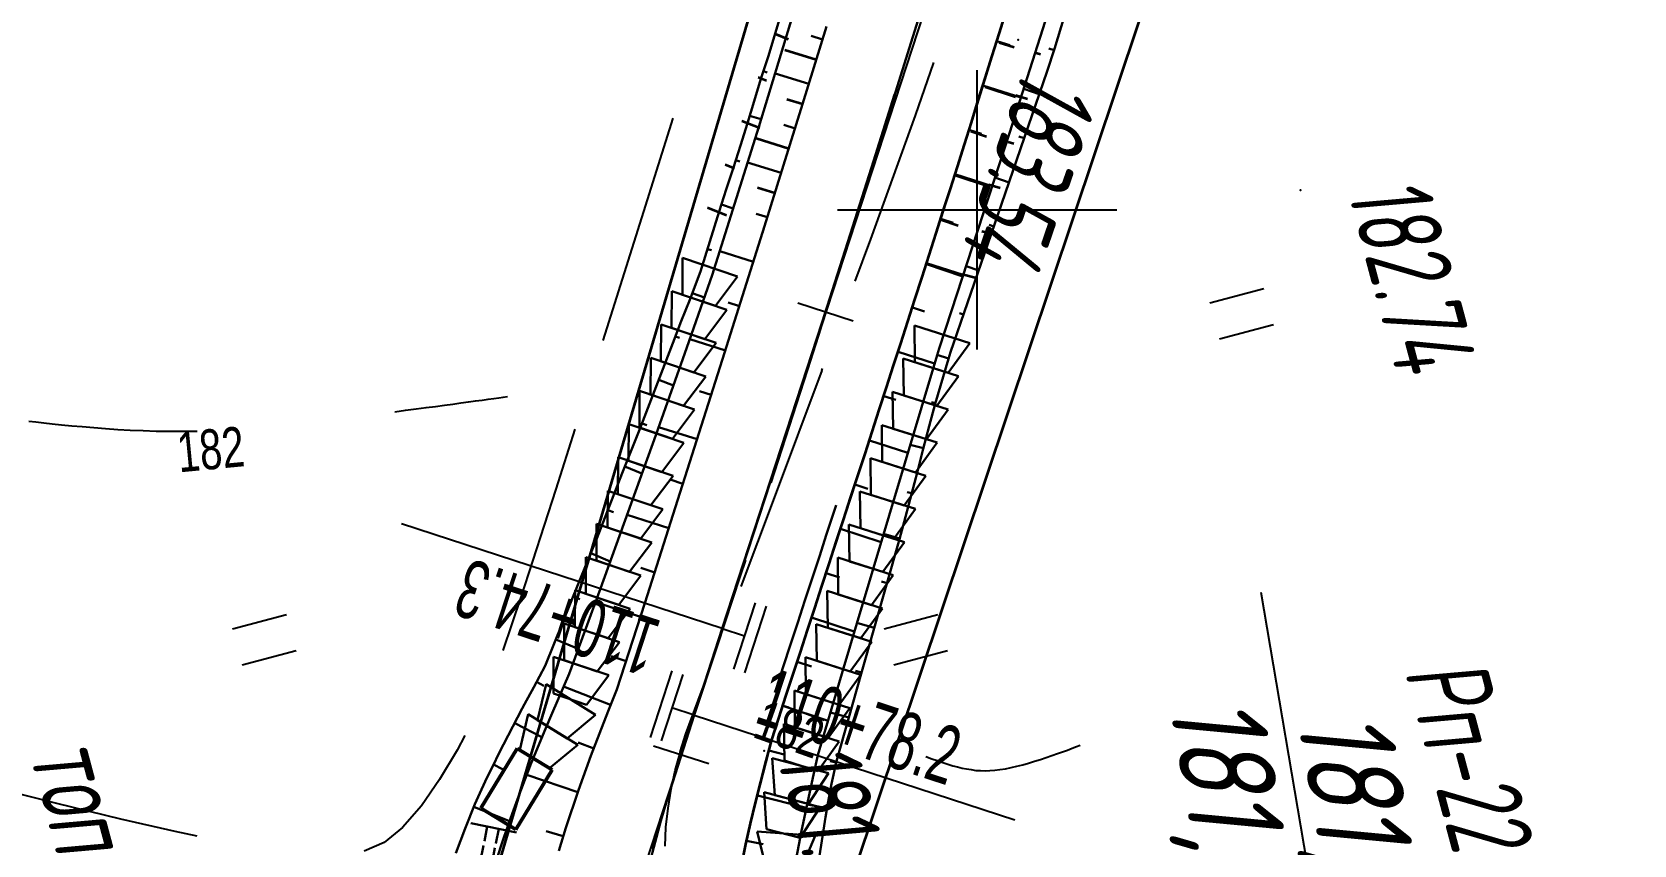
# Model space of a CAD drawing. Header units: millimetres. Extents: x -1799 to 6962, y -1020 to 4121.
# Drawn here: x 5753.7 to 5822.6, y 451.4 to 486.3 of the extents above; entities that cross this region are included whole.
import ezdxf
from ezdxf import colors
from ezdxf.entities.mleader import LeaderData, LeaderLine
from ezdxf.math import Vec2, Vec3

# ---------------------------------------------------------------- set-up
doc = ezdxf.new("R2010")
doc.units = ezdxf.units.MM
for name, pattern in [('ACAD_ISO02W100', [15, 12, -3]), ('CONTI', [0]), ('DASHED', [0.75, 0.5, -0.25]), ('STROT', [1.7, 0.5, -1.2])]:
    doc.linetypes.add(name, pattern=pattern)
for name, color, linetype, lineweight in [('10', 1, 'Continuous', 35), ('КОПИЯ_ОСЬ_13_ОТКОСЫ', 7, 'Continuous', 30), ('КОПИЯ_ОСЬ_ГРАНИЦЫ_ПОЛОС', 7, 'Continuous', 30), ('КОПИЯ_ОСЬ_ОТКОСЫ', 7, 'Continuous', 30), ('ОСЬ_ВЕРХ_ПОКРЫТИЯ_ГРАНИЦЫ_ПОЛОС', 7, 'Continuous', 30), ('ОСЬ_ВЕРХ_ПОКРЫТИЯ_ОСЬ', 1, 'Continuous', 30), ('Ось_примыкания', 1, 'Continuous', 35), ('Отметки', 5, 'Continuous', 30), ('Трубы мет.', 7, 'ACAD_ISO02W100', 30)]:
    doc.layers.add(name, color=color, linetype=linetype, lineweight=lineweight)
for name, color, linetype in [('GOR_BDEFAULT', 212, 'CONTI'), ('NAD_MDEFAULT', 7, 'CONTI'), ('PI_OTDEFAULT', 172, 'CONTI'), ('PI_TTDEFAULT', 5, 'CONTI'), ('SETKR', 2, 'CONTI'), ('SIT_LDEFAULT', 7, 'CONTI'), ('ZAPSKDEFAULT', 7, 'CONTI'), ('канава', 7, 'Continuous'), ('канавы', 14, 'Continuous'), ('КОПИЯ_ОСЬ_ТАНГЕНСЫ', 1, 'Continuous'), ('ОСЬ_ВЕРХ_ПОКРЫТИЯ_ОТКОСЫ', 7, 'Continuous'), ('ОСЬ_ВЕРХ_ПОКРЫТИЯ_ПИКЕТЫ', 1, 'Continuous'), ('ОСЬ_ВЕРХ_ПОКРЫТИЯ_РАЗБИВКА_КРИВ', 1, 'Continuous'), ('ОСЬ_ВЕРХ_ПОКРЫТИЯ_ТАНГЕНСЫ', 1, 'Continuous'), ('разметка', 7, 'Continuous')]:
    doc.layers.add(name, color=color, linetype=linetype)
doc.layers.get('КОПИЯ_ОСЬ_ОТКОСЫ').off()
doc.styles.add('eskd', font='spds.shx', dxfattribs={"width": 1.2, "oblique": 15})
doc.styles.add('SHRFT', font='TXT', dxfattribs={"width": 3.5})
doc.styles.get("Standard").update_dxf_attribs({"font": 'arial.ttf'})
doc.styles.add('ГОСТ', font='', dxfattribs={"oblique": 15, "height": 4})
doc.styles.get('ГОСТ').set_extended_font_data('GOST type A')

# ---------------------------------------------------------------- blocks, each defined once
blk = doc.blocks.new('BL_333')
at = {"color": 0}
for p, q in [((0, -6), (0, 6)), ((-6, 0), (6, 0))]:
    blk.add_line(p, q, dxfattribs=at)
blk = doc.blocks.new('BL_2011')
at = {"color": 0}
for p, q in [((0, 0), (0, 2.4)), ((1.6, 0), (1.6, 2.4))]:
    blk.add_line(p, q, dxfattribs=at)
blk = doc.blocks.new('6')
at = {"layer": 'канава', "color": 5, "linetype": 'Continuous', "lineweight": 30}
for p, q in [((-1.5, -1.25), (-1.5, 1.25)), ((0, 0.75), (-1.5, 1.25)), ((0, 0.75), (0, -0.75)), ((0, -0.75), (-1.5, -1.25))]:
    blk.add_line(p, q, dxfattribs=at)
blk = doc.blocks.new('_None')

msp = doc.modelspace()

# ---------------------------------------------------------------- linework, layer by layer
at = {"layer": '10'}
for points in [[(5786.736, 494.343), (5773.306, 448.933), (5770.456, 448.843), (5765.796, 429.633), (5881.916, 375.143), (5882.526, 376.343), (5928.446, 353.523), (5932.486, 351.513), (5960.736, 337.483), (5984.326, 327.543), (6003.876, 317.883), (6062.466, 290.823), (6094.516, 277.493), (6108.036, 270.763), (6136.066, 258.603), (6190.026, 235.203), (6188.726, 232.343), (6197.666, 228.193), (6198.346, 229.813), (6243.156, 208.233)], [(6235.356, 230.303), (6147.926, 271.033), (6052.206, 315.413), (6051.196, 312.853), (6042.006, 316.773), (6043.256, 319.763), (5995.906, 340.543), (5925.656, 374.333), (5896.866, 386.953), (5894.006, 388.013), (5868.476, 398.593), (5869.476, 400.593), (5830.776, 418.893), (5830.026, 416.853), (5785.337, 439.04), (5802.246, 489.523)]]:
    msp.add_lwpolyline(points, dxfattribs=at)
at = {"layer": 'GOR_BDEFAULT', "color": 212, "elevation": 182, "flags": 128}
for points in [[(5769.332, 469.959), (5769.792, 470.029), (5770.242, 470.089), (5770.672, 470.149), (5771.072, 470.199), (5771.462, 470.249), (5771.822, 470.299), (5772.172, 470.349), (5772.492, 470.399), (5772.792, 470.439), (5773.082, 470.469), (5773.342, 470.509), (5773.582, 470.539), (5773.802, 470.569), (5773.992, 470.599), (5774.172, 470.619)], [(5753.602, 469.569), (5753.902, 469.529), (5754.242, 469.489), (5754.612, 469.449), (5755.012, 469.409), (5755.452, 469.369), (5755.902, 469.329), (5756.392, 469.289), (5756.892, 469.249), (5757.422, 469.209), (5757.962, 469.179), (5758.512, 469.159), (5759.082, 469.139), (5759.662, 469.129), (5760.252, 469.129), (5760.842, 469.129)], [(5786.082, 457.339), (5786.122, 457.329), (5786.162, 457.309), (5786.222, 457.289), (5786.282, 457.269), (5786.352, 457.239), (5786.432, 457.209), (5786.522, 457.179), (5786.622, 457.139), (5786.742, 457.099), (5786.872, 457.049), (5787.022, 456.999), (5787.182, 456.939), (5787.362, 456.869), (5787.562, 456.799), (5787.782, 456.719)], [(5792.142, 455.159), (5792.402, 455.069), (5792.642, 454.989), (5792.872, 454.909), (5793.092, 454.839), (5793.302, 454.769), (5793.512, 454.719), (5793.712, 454.669), (5793.902, 454.629), (5794.102, 454.599), (5794.292, 454.569), (5794.492, 454.559), (5794.692, 454.549), (5794.902, 454.559), (5795.112, 454.579), (5795.332, 454.599), (5795.572, 454.639), (5795.812, 454.689), (5796.062, 454.749), (5796.312, 454.809), (5796.562, 454.879), (5796.822, 454.959), (5797.072, 455.039), (5797.322, 455.119), (5797.562, 455.199), (5797.802, 455.289), (5798.022, 455.369), (5798.242, 455.439), (5798.442, 455.519), (5798.622, 455.589), (5798.782, 455.649)]]:
    msp.add_lwpolyline(points, dxfattribs=at)
at = {"layer": 'PI_TTDEFAULT', "color": 5}
for p in [(5796.112, 485.939, 183.536), (5808.242, 479.489, 182.741), (5785.202, 455.409, 181.892)]:
    msp.add_point(p, dxfattribs=at)
at = {"layer": 'SIT_LDEFAULT', "color": 7}
for p, q in [((5791.702, 482.689), (5792.492, 484.969)), ((5781.282, 482.579), (5780.022, 478.569)), ((5789.782, 477.379), (5791.702, 482.689)), ((5780.022, 478.569), (5778.272, 473.029)), ((5789.112, 475.569), (5789.782, 477.379)), ((5785.642, 466.269), (5787.692, 471.739)), ((5787.682, 471.739), (5787.712, 471.819)), ((5777.062, 469.219), (5776.252, 466.649)), ((5776.252, 466.649), (5774.752, 461.999)), ((5784.212, 462.459), (5785.652, 466.269)), ((5774.752, 461.999), (5773.972, 459.719)), ((5782.502, 457.949), (5782.792, 458.719)), ((5781.842, 456.139), (5782.502, 457.949)), ((5772.342, 456.059), (5772.012, 455.429)), ((5781.592, 455.359), (5781.832, 456.139)), ((5772.012, 455.429), (5771.252, 454.169)), ((5781.382, 454.569), (5781.602, 455.359)), ((5781.202, 453.759), (5781.382, 454.569)), ((5754.812, 453.149), (5752.032, 453.849)), ((5771.252, 454.169), (5770.472, 453.039)), ((5781.072, 452.939), (5781.202, 453.759)), ((5757.562, 452.479), (5754.812, 453.149)), ((5770.472, 453.039), (5769.662, 452.119)), ((5780.982, 452.129), (5781.072, 452.939)), ((5759.892, 451.939), (5757.562, 452.479)), ((5760.842, 451.749), (5759.892, 451.939)), ((5769.662, 452.119), (5768.872, 451.469)), ((5780.952, 451.319), (5780.982, 452.129)), ((5768.872, 451.469), (5768.012, 451.099))]:
    msp.add_line(p, q, dxfattribs=at)
at = {"layer": 'канавы', "color": 5, "lineweight": 50}
for p, q in [((5774.589, 455.509), (5773.032, 452.945)), ((5774.537, 452.031), (5776.093, 454.596)), ((5773.032, 452.945), (5774.537, 452.031))]:
    msp.add_line(p, q, dxfattribs=at)
msp.add_lwpolyline([(5774.589, 455.509), (5776.093, 454.596)], dxfattribs=at)
at = {"layer": 'КОПИЯ_ОСЬ_13_ОТКОСЫ'}
for points in [[(5800.16, 493.739), (5797.672, 485.548), (5797.359, 484.592), (5795.406, 478.883), (5793.212, 472.524), (5793.121, 472.238), (5792.555, 470.313), (5792.293, 469.344), (5792.038, 468.373), (5791.787, 467.401), (5791.531, 466.431), (5791.28, 465.459), (5791.021, 464.49), (5789.363, 458.716), (5788.308, 454.957), (5788.101, 453.984), (5787.954, 453.216), (5787.838, 452.554), (5787.554, 450.717)], [(5785.951, 487.111), (5785.368, 485.208), (5785.062, 484.262), (5784.767, 483.311), (5784.48, 482.358), (5784.186, 481.406), (5783.887, 480.456), (5783.575, 479.51), (5783.272, 478.561), (5782.465, 475.994), (5782.004, 474.781), (5781.635, 473.852), (5781.273, 472.92), (5780.206, 470.119), (5779.843, 469.188), (5779.095, 467.331), (5778.016, 464.53), (5777.254, 462.675), (5775.788, 459.051), (5775.306, 458.145), (5774.906, 457.406), (5774.809, 457.218), (5773.798, 455.285), (5773.55, 454.781), (5773.304, 454.269), (5773.056, 453.748), (5772.762, 453.112), (5772.348, 452.077), (5771.951, 451.007)], [(5786.424, 486.962), (5784.97, 482.202), (5782.973, 475.83), (5781.879, 472.724), (5780.54, 468.96), (5778.17, 462.376), (5776.816, 458.715), (5776.086, 457.028), (5775.801, 456.353), (5775.191, 454.87), (5774.596, 453.329), (5774.366, 452.695), (5774.013, 451.681), (5773.678, 450.639)], [(5786.424, 486.962), (5784.97, 482.202), (5782.973, 475.83), (5781.879, 472.724), (5780.54, 468.96), (5778.17, 462.376), (5776.816, 458.715), (5776.086, 457.028), (5775.801, 456.353), (5775.191, 454.87), (5774.596, 453.329), (5774.366, 452.695), (5774.013, 451.681), (5773.678, 450.638)], [(5795.619, 487.238), (5794.423, 483.406), (5792.909, 478.625), (5791.379, 473.853), (5789.372, 467.66), (5785.519, 455.869), (5785.268, 454.905), (5784.789, 453.009), (5784.463, 451.614), (5784.159, 450.15)], [(5797.282, 486.722), (5795.744, 481.938), (5793.252, 474.303), (5792.721, 472.683), (5792.631, 472.396), (5789.178, 460.881), (5788.607, 458.963), (5787.514, 455.217), (5787.295, 454.246), (5786.792, 451.897), (5786.539, 450.541)], [(5797.282, 486.722), (5795.744, 481.938), (5793.252, 474.303), (5792.721, 472.683), (5792.631, 472.396), (5789.177, 460.881), (5788.607, 458.963), (5787.514, 455.217), (5787.295, 454.246), (5786.792, 451.897), (5786.539, 450.54)], [(5787.878, 486.507), (5786.852, 483.173), (5785.22, 477.936), (5783.418, 472.224), (5780.079, 461.751), (5778.866, 458.045), (5778.497, 457.107), (5777.76, 455.193), (5777.222, 453.716), (5776.675, 452.095), (5776.374, 451.119)], [(5787.709, 485.959), (5787.224, 486.109)], [(5795.197, 485.887), (5795.753, 485.714)], [(5797.656, 485.499), (5797.433, 485.571)], [(5785.167, 484.587), (5785.325, 484.536)], [(5787.121, 484.048), (5785.67, 484.494)], [(5794.601, 483.978), (5796.236, 483.468)], [(5797.021, 483.602), (5796.353, 483.831)], [(5784.576, 482.677), (5785.07, 482.528)], [(5786.529, 482.137), (5786.046, 482.288)], [(5794, 482.071), (5794.544, 481.898)], [(5796.373, 481.71), (5796.15, 481.786)], [(5783.985, 480.766), (5784.149, 480.715)], [(5785.934, 480.228), (5784.492, 480.677)], [(5793.396, 480.164), (5794.999, 479.656)], [(5795.726, 479.818), (5795.119, 480.025)], [(5783.369, 478.863), (5783.873, 478.702)], [(5785.339, 478.319), (5784.859, 478.468)], [(5792.791, 478.258), (5793.325, 478.086)], [(5795.076, 477.926), (5794.874, 477.996)], [(5782.768, 476.956), (5782.936, 476.903)], [(5784.739, 476.411), (5783.297, 476.866)], [(5792.18, 476.353), (5793.756, 475.848)], [(5794.424, 476.035), (5793.879, 476.223)], [(5782.113, 475.067), (5782.634, 474.869)], [(5784.137, 474.504), (5783.657, 474.655)], [(5791.57, 474.448), (5792.095, 474.28)], [(5793.771, 474.145), (5793.59, 474.207)], [(5781.383, 473.205), (5781.557, 473.137)], [(5783.535, 472.596), (5782.004, 473.079)], [(5790.955, 472.545), (5792.523, 472.037)], [(5793.125, 472.252), (5792.635, 472.409)], [(5780.67, 471.336), (5781.3, 471.096)], [(5782.929, 470.69), (5782.419, 470.853)], [(5790.338, 470.643), (5790.861, 470.473)], [(5792.561, 470.333), (5792.396, 470.382)], [(5779.953, 469.469), (5780.162, 469.388)], [(5782.321, 468.785), (5780.665, 469.313)], [(5789.722, 468.74), (5791.374, 468.205)], [(5792.045, 468.401), (5791.477, 468.55)], [(5779.209, 467.613), (5779.948, 467.315)], [(5781.713, 466.879), (5781.162, 467.055)], [(5789.103, 466.838), (5789.653, 466.658)], [(5791.54, 466.466), (5791.351, 466.516)], [(5778.485, 465.748), (5778.733, 465.653)], [(5781.106, 464.974), (5779.311, 465.546)], [(5788.482, 464.937), (5790.223, 464.368)], [(5791.032, 464.531), (5790.328, 464.719)], [(5777.752, 463.888), (5778.59, 463.543)], [(5780.498, 463.069), (5779.9, 463.259)], [(5787.861, 463.036), (5788.441, 462.846)], [(5790.481, 462.609), (5790.248, 462.676)], [(5776.995, 462.036), (5777.275, 461.923)], [(5779.887, 461.164), (5777.956, 461.796)], [(5787.24, 461.135), (5789.075, 460.535)], [(5789.929, 460.687), (5789.183, 460.901)], [(5776.245, 460.182), (5777.214, 459.79)], [(5779.265, 459.263), (5778.621, 459.474)], [(5786.619, 459.234), (5787.23, 459.034)], [(5789.377, 458.764), (5789.128, 458.836)], [(5775.421, 458.363), (5775.729, 458.199)], [(5778.603, 457.377), (5776.581, 458.173)], [(5785.998, 457.333), (5787.946, 456.696)], [(5774.484, 456.596), (5775.65, 455.987)], [(5788.836, 456.839), (5788.051, 457.059)], [(5777.883, 455.511), (5777.207, 455.771)], [(5785.403, 455.424), (5786.064, 455.251)], [(5773.568, 454.818), (5773.962, 454.624)], [(5777.194, 453.633), (5774.999, 454.373)], [(5788.299, 454.912), (5788.033, 454.969)], [(5772.72, 453.007), (5774.26, 452.391)], [(5784.91, 453.486), (5787.018, 452.953)], [(5787.907, 452.951), (5787.05, 453.102)], [(5776.564, 451.736), (5775.827, 451.963)], [(5784.448, 451.54), (5785.157, 451.392)]]:
    msp.add_lwpolyline(points, dxfattribs=at)
at = {"layer": 'КОПИЯ_ОСЬ_ГРАНИЦЫ_ПОЛОС'}
msp.add_lwpolyline([(5788.29, 465.95), (5788.194, 465.655), (5787.884, 464.707), (5787.574, 463.759), (5787.264, 462.811), (5786.954, 461.864), (5786.644, 460.916), (5786.334, 459.968), (5786.024, 459.02), (5785.714, 458.073), (5785.663, 457.915)], dxfattribs=at)
at = {"layer": 'КОПИЯ_ОСЬ_ТАНГЕНСЫ'}
msp.add_line((5819.172, 570.039), (5774.722, 434.109), dxfattribs=at)
at = {"layer": 'ОСЬ_ВЕРХ_ПОКРЫТИЯ_ГРАНИЦЫ_ПОЛОС'}
msp.add_lwpolyline([(5811.439, 552.858), (5811.021, 550.101), (5810.579, 547.347), (5810.111, 544.597), (5809.619, 541.852), (5809.056, 538.873), (5808.465, 535.899), (5807.901, 533.18), (5807.316, 530.465), (5806.088, 525.052), (5804.663, 519.172), (5803.158, 513.316), (5801.313, 506.515), (5800.218, 502.643), (5799.102, 498.778), (5797.888, 494.684), (5796.652, 490.596), (5795.619, 487.238), (5794.423, 483.406), (5792.909, 478.625), (5792.126, 476.184)], dxfattribs=at)
at = {"layer": 'ОСЬ_ВЕРХ_ПОКРЫТИЯ_ОСЬ'}
msp.add_lwpolyline([(5792.178, 487.959), (5791.59, 486.07), (5790.701, 483.24), (5789.805, 480.411), (5788.902, 477.585), (5787.69, 473.819), (5786.164, 469.115), (5783.402, 460.653), (5783.402, 460.653), (5782.189, 456.945), (5782.189, 456.945), (5781.894, 456.04), (5781.601, 455.134), (5781.314, 454.226), (5781.034, 453.315), (5780.766, 452.401), (5780.512, 451.483), (5780.275, 450.561)], dxfattribs=at)
at = {"layer": 'ОСЬ_ВЕРХ_ПОКРЫТИЯ_ОТКОСЫ'}
msp.add_lwpolyline([(5787.878, 486.507), (5786.852, 483.173), (5785.22, 477.936), (5785.132, 477.658)], dxfattribs=at)
at = {"layer": 'ОСЬ_ВЕРХ_ПОКРЫТИЯ_ПИКЕТЫ'}
for p, q in [((5786.643, 474.645), (5789.022, 473.877)), ((5780.446, 455.627), (5782.827, 454.863))]:
    msp.add_line(p, q, dxfattribs=at)
at = {"layer": 'ОСЬ_ВЕРХ_ПОКРЫТИЯ_РАЗБИВКА_КРИВ'}
for p, q in [((5783.402, 460.653), (5769.62, 465.16)), ((5784.819, 461.768), (5783.886, 458.917)), ((5785.294, 461.613), (5784.361, 458.762)), ((5783.402, 460.653), (5784.352, 460.343)), ((5781.23, 458.837), (5780.297, 455.986)), ((5781.705, 458.682), (5780.773, 455.83)), ((5782.189, 456.945), (5781.239, 457.256)), ((5782.189, 456.945), (5795.971, 452.439))]:
    msp.add_line(p, q, dxfattribs=at)
at = {"layer": 'ОСЬ_ВЕРХ_ПОКРЫТИЯ_ТАНГЕНСЫ'}
msp.add_line((5819.172, 570.039), (5774.722, 434.109), dxfattribs=at)
at = {"layer": 'Ось_примыкания', "color": 0}
for p, q in [((5785.67, 486.196), (5786.234, 485.969)), ((5787.439, 485.081), (5786.091, 485.496)), ((5795.302, 485.821), (5795.94, 485.618)), ((5797.082, 485.307), (5796.836, 485.381)), ((5784.944, 484.333), (5785.299, 484.199)), ((5794.693, 483.915), (5795.999, 483.496)), ((5786.851, 483.17), (5786.179, 483.379)), ((5796.51, 483.391), (5796.013, 483.542)), ((5784.239, 482.461), (5785.021, 482.167)), ((5794.077, 482.013), (5794.749, 481.794)), ((5786.256, 481.26), (5784.852, 481.697)), ((5795.929, 481.477), (5795.682, 481.552)), ((5783.526, 480.593), (5783.931, 480.429)), ((5793.453, 480.112), (5794.843, 479.653)), ((5785.661, 479.351), (5784.917, 479.582)), ((5795.349, 479.563), (5794.86, 479.711)), ((5782.77, 478.741), (5783.586, 478.406)), ((5792.822, 478.215), (5793.544, 477.973)), ((5794.833, 477.631), (5794.556, 477.704)), ((5792.183, 476.32), (5793.7, 475.805)), ((5794.321, 475.698), (5793.715, 475.858))]:
    msp.add_line(p, q, dxfattribs=at)
at = {"layer": 'Ось_примыкания', "linetype": 'Continuous'}
msp.add_lwpolyline([(5784.235, 450.532), (5784.417, 451.403), (5784.617, 452.284), (5784.83, 453.173), (5785.055, 454.072), (5785.289, 454.98), (5785.524, 455.883), (5785.829, 456.814), (5786.138, 457.759), (5786.447, 458.704), (5786.756, 459.649), (5787.065, 460.595), (5787.374, 461.54), (5787.683, 462.485), (5787.992, 463.431), (5788.301, 464.377), (5788.61, 465.323), (5788.918, 466.269), (5789.227, 467.215), (5789.535, 468.162), (5789.843, 469.109), (5790.15, 470.056), (5790.457, 471.003), (5790.764, 471.951), (5791.071, 472.898), (5791.376, 473.846), (5791.682, 474.795), (5791.987, 475.743), (5792.291, 476.692), (5792.595, 477.642), (5792.898, 478.591), (5793.201, 479.541), (5793.503, 480.492), (5793.804, 481.443), (5794.104, 482.394), (5794.403, 483.345), (5794.702, 484.297), (5795, 485.249), (5795.297, 486.202), (5795.593, 487.155)], dxfattribs=at)
at = {"layer": 'разметка', "linetype": 'DASHED', "lineweight": 30, "ltscale": 14}
msp.add_lwpolyline([(5797.152, 504.649, -0.006966), (5797.152, 504.649, -0.008275), (5797.152, 504.649, -0.009771), (5782.189, 456.945)], format="xyb", dxfattribs=at)
at = {"layer": 'разметка', "lineweight": 30, "ltscale": 7}
msp.add_lwpolyline([(5781.034, 453.315), (5782.189, 456.945)], dxfattribs=at)
at = {"layer": 'разметка', "linetype": 'STROT', "lineweight": 30}
msp.add_lwpolyline([(5781.034, 453.315, 0.120634), (5779.644, 439.943, 0.155396)], format="xyb", dxfattribs=at)
at = {"layer": 'Трубы мет.', "lineweight": 30}
msp.add_lwpolyline([(5774.56, 451.905), (5772.599, 452.297)], dxfattribs=at)
at = {"layer": 'Трубы мет.', "lineweight": 30, "ltscale": 0.06}
for points in [[(5771.241, 441.813), (5773.305, 452.156)], [(5771.731, 441.715), (5773.796, 452.058)]]:
    msp.add_lwpolyline(points, dxfattribs=at)

# ---------------------------------------------------------------- block references
at = {"layer": 'SETKR', "color": 82}
msp.add_blockref('BL_333', (5794.352, 478.639), dxfattribs=at)
at = {"layer": 'ZAPSKDEFAULT', "color": 7, "rotation": 285}
for p in [(5804.352, 474.639), (5762.352, 460.639), (5790.352, 460.639)]:
    msp.add_blockref('BL_2011', p, dxfattribs=at)
at = {"layer": 'КОПИЯ_ОСЬ_ОТКОСЫ', "linetype": 'Continuous'}
for p, rotation in [((5782.397, 474.755), 251.3621094075504), ((5781.936, 473.328), 251.3621094075504), ((5781.474, 471.9), 251.3621094075504), ((5792.397, 471.865), 252.4324357806723), ((5781.03, 470.467), 251.3621094075504), ((5791.913, 470.445), 252.4324357806723), ((5780.551, 469.046), 251.3621094075504), ((5791.46, 469.015), 252.4324357806723), ((5780.089, 467.618), 251.3621094075504), ((5790.991, 467.59), 252.4324357806723), ((5779.627, 466.191), 251.3621094075504), ((5790.506, 466.17), 252.4324357806723), ((5779.184, 464.758), 251.3621094075504), ((5790.054, 464.74), 252.4324357806723), ((5778.704, 463.336), 251.3621094075504), ((5789.585, 463.315), 252.4324357806723), ((5778.243, 461.909), 251.3621094075504), ((5789.1, 461.895), 252.4324357806723), ((5777.781, 460.482), 251.3621094075504), ((5788.647, 460.465), 252.4324357806723), ((5777.319, 459.054), 251.3621094075504), ((5788.179, 459.04), 252.4324357806723), ((5776.856, 457.627), 251.3621094075504), ((5787.71, 457.615), 252.4324357806723), ((5776.105, 456.334), 238.2298729193444), ((5787.239, 456.191), 252.4324357806723), ((5775.34, 455.053), 238.2298729193444), ((5786.786, 454.761), 252.4324357806723), ((5786.38, 453.317), 255.3058088733156), ((5786.025, 451.859), 255.3058088733156), ((5786.026, 450.354), 265.4563425130755)]:
    msp.add_blockref('6', p, dxfattribs=dict(at, rotation=rotation))

# ---------------------------------------------------------------- texts
at = {"layer": 'GOR_BDEFAULT', "color": 212, "style": 'SHRFT', "width": 0.75}
for rotation, p in [(5.43218, (5760.063, 467.363, 182)), (340.35067, (5784.644, 456.017, 182))]:
    msp.add_text('182', height=1.7223, rotation=rotation, dxfattribs=at).set_placement(p)
at = {"layer": 'NAD_MDEFAULT', "color": 7, "style": 'eskd', "oblique": 10, "width": 0.8}
for s, p in [(' Рп-22', (5812.326, 460.221, 181.5)), ('топ.20/0.4', (5753.589, 455.391, 181))]:
    msp.add_text(s, height=3.5, rotation=285, dxfattribs=at).set_placement(p)
at = {"layer": 'PI_OTDEFAULT', "color": 172, "style": 'eskd', "oblique": 10, "width": 0.8}
for s, rotation, p in [('183.54', 251.06613, (5796.379, 484.841)), ('182.74', 285, (5810.242, 479.479)), ('181.89', 285, (5785.708, 455.167))]:
    msp.add_text(s, height=3.5, rotation=rotation, dxfattribs=at).set_placement(p)
at = {"layer": 'ОСЬ_ВЕРХ_ПОКРЫТИЯ_РАЗБИВКА_КРИВ', "width": 0.6}
for s, rotation, p in [('110+74.3', 161.89192, (5780.87, 460.955)), ('110+78.2', 341.89192, (5784.721, 456.644))]:
    msp.add_text(s, height=2.5, rotation=rotation, dxfattribs=at).set_placement(p)
at = {"layer": 'Отметки', "color": 0, "style": 'ГОСТ', "oblique": 15}
msp.add_text('181,60', height=4, rotation=279.64453, dxfattribs=at).set_placement((5802.565, 457.537, 126.574))

# ---------------------------------------------------------------- leaders
at = {"layer": 'Отметки', "ltscale": 0.2}
ml = msp.add_multileader_mtext('Standard', dxfattribs=at)
ml.set_content('181,76', color=256, style='ГОСТ')
ml.set_leader_properties()
ml.set_arrow_properties(name='NONE')
ml.build(insert=Vec2(0, 0))
ml.multileader.update_dxf_attribs({"text_left_attachment_type": 6, "text_right_attachment_type": 6, "dogleg_length": 0.36, "arrow_head_size": 2})
ctx = ml.context
ctx.base_point, ctx.arrow_head_size, ctx.landing_gap_size, ctx.plane_origin, ctx.plane_x_axis, ctx.plane_y_axis = Vec3(5806.368, 463.317), 2, 0, Vec3(5745.585, 436.359), Vec3(0.167535, -0.985866), Vec3(0.985866, 0.167535)
ctx.left_attachment, ctx.right_attachment, ctx.text_align_type = 6, 6, 2
notes = []
notes.append((ctx, [(1, (1, 1, 0), (5809.437, 445.26), (-0.167535, 0.985866), 0.36, [(0, [(5779.212, 439.064)], 0, [])])]))
ctx.mtext.insert, ctx.mtext.text_direction, ctx.mtext.rotation, ctx.mtext.alignment, ctx.mtext.line_spacing_style, ctx.mtext.flow_direction = Vec3(5813.912, 446.386), Vec3(0.167535, -0.985866), 4.880718, 3, 2, 5
for ctx, leaders in notes:
    for number, flags, end, landing, length, lines in leaders:
        leader = LeaderData()
        leader.index, (leader.has_last_leader_line, leader.has_dogleg_vector, leader.attachment_direction) = number, flags
        leader.last_leader_point, leader.dogleg_vector, leader.dogleg_length = Vec3(end), Vec3(landing), length
        for number, points, colour, breaks in lines:
            line = LeaderLine()
            line.index, line.vertices, line.color, line.breaks = number, Vec3.list(points), colors.encode_raw_color(colour), breaks
            leader.lines.append(line)
        ctx.leaders.append(leader)

doc.saveas('drawing.dxf')
